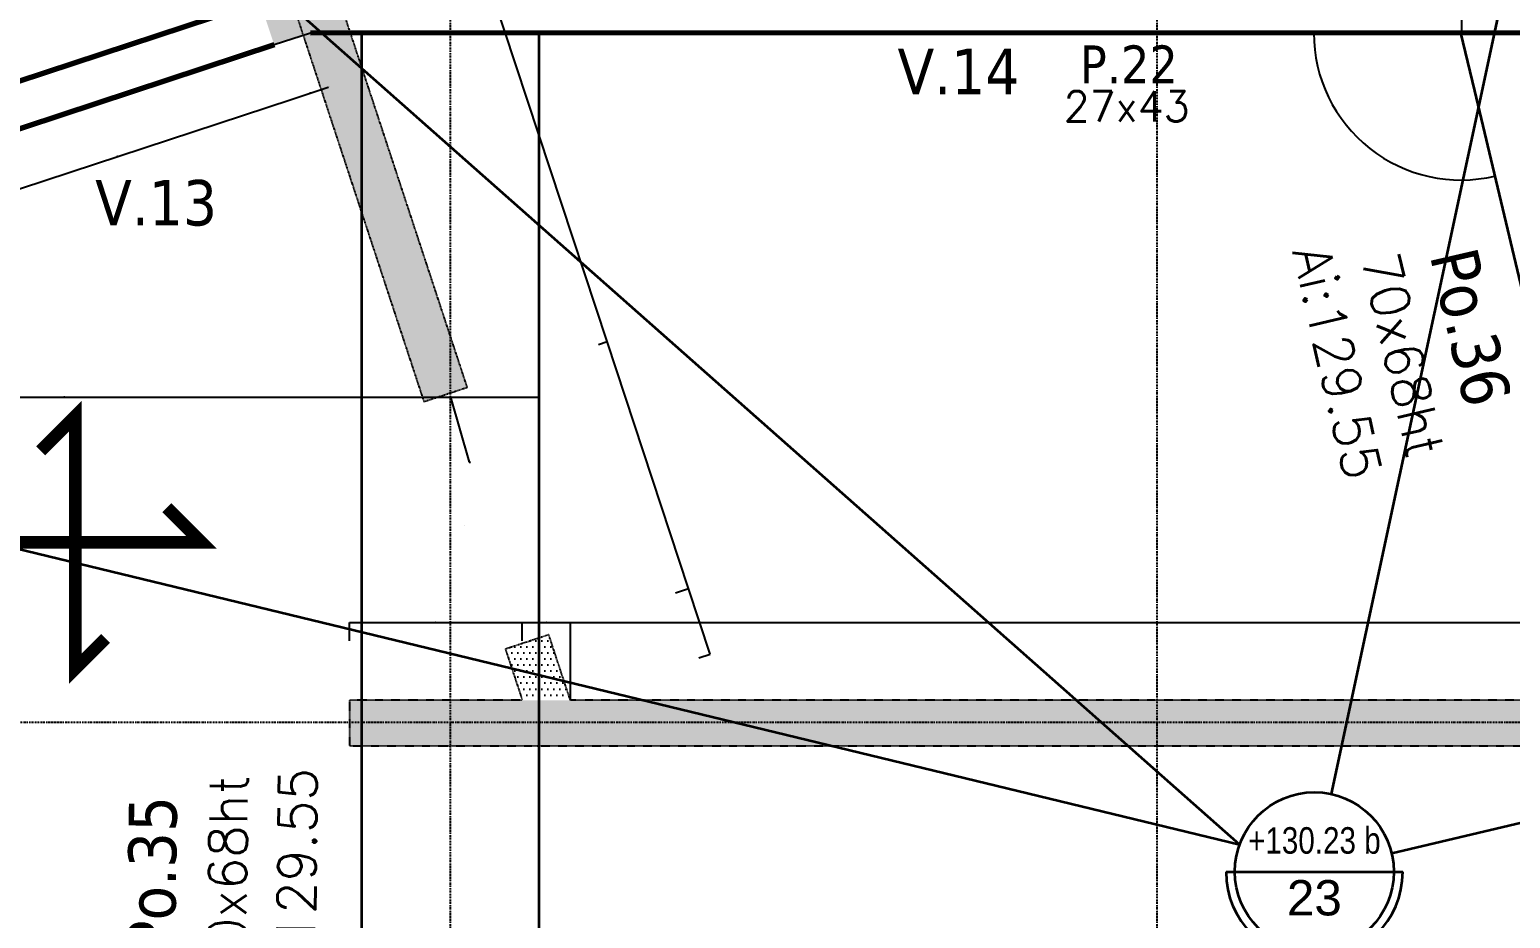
# Model space of a CAD drawing. Extents: x -12912 to 27386, y 1818 to 8189.
# Drawn here: x 472 to 1058, y 6562 to 6914 of the extents above; entities that cross this region are included whole.
import ezdxf

# ---------------------------------------------------------------- set-up
doc = ezdxf.new("R2010")
doc.units = 0
doc.header["$MEASUREMENT"] = 0
for name, pattern in [('CACHE2', [4.7625, 3.175, -1.5875]), ('GrDotted', [0.4, 0.1, -0.1, 0.1, -0.1]), ('GrFeatureAxis', [0.85, 0.25, -0.2, 0.1, -0.2, 0.1]), ('STRICHPUNKT2_S11', [0.9, 0.7, -0.1, 0, -0.1])]:
    doc.linetypes.add(name, pattern=pattern)
doc.layers.get('0').update_dxf_attribs({"linetype": 'CONTINUOUS'})
doc.layers.get('DEFPOINTS').update_dxf_attribs({"linetype": 'CONTINUOUS'})
for name, color, linetype, lineweight in [('STR_AXES', 4, 'STRICHPUNKT2_S11', 25), ('STR_dob_dalles', 130, 'CONTINUOUS', 35), ('STR_POUTRES', 102, 'CONTINUOUS', 35), ('STR_VOILES', 6, 'CONTINUOUS', 70)]:
    doc.layers.add(name, color=color, linetype=linetype, lineweight=lineweight)
for name, color, linetype in [('STR_AXES_REPERE', 1, 'CONTINUOUS'), ('STR_COTATION', 1, 'CONTINUOUS'), ('STR_OPENING', 161, 'CONTINUOUS'), ('STR_SURCH', 9, 'CACHE2'), ('STR_TXT', 102, 'CONTINUOUS'), ('STR_TXT_V', 102, 'CONTINUOUS')]:
    doc.layers.add(name, color=color, linetype=linetype)
doc.styles.add('EPAIS', font='TAHOMA.TTF')
doc.styles.add('FIN', font='romans.shx')
doc.styles.add('GrDimensions', font='simplex.shx')
doc.dimstyles.new('GrDimensions', dxfattribs={"dimtxt": 0.09, "dimasz": 0.05, "dimexe": 0.07, "dimexo": 0, "dimgap": 0.05, "dimtad": 1, "dimzin": 0, "dimdsep": 46, "dimtxsty": 'GrDimensions', "dimblk": 'ARCHTICK', "dimblk1": 'ARCHTICK', "dimblk2": 'ARCHTICK', "dimcen": 0.09, "dimadec": 0, "dimazin": 0, "dimtfac": 1, "dimtdec": 4, "dimtmove": 0, "dimatfit": 3, "dimldrblk": 'OPEN30', "dimfxl": 0, "dimtolj": 1, "dimtzin": 0, "dimarcsym": 0})
doc.dimstyles.new('nOVO', dxfattribs={"dimscale": 1.3, "dimtxt": 0.09, "dimasz": 0.05, "dimexe": 0.07, "dimexo": 0, "dimgap": 0.05, "dimtad": 1, "dimzin": 0, "dimdsep": 46, "dimtxsty": 'GrDimensions', "dimblk": 'ARCHTICK', "dimcen": 0.09, "dimadec": 0, "dimazin": 0, "dimtfac": 1, "dimtmove": 0, "dimatfit": 3, "dimldrblk": 'OPEN30', "dimfxl": 0, "dimtolj": 1, "dimtzin": 0, "dimarcsym": 0})
doc.dimstyles.new('Novo_MALKO', dxfattribs={"dimscale": 1.3, "dimtxt": 0.09, "dimasz": 0.05, "dimexe": 0.07, "dimexo": 0, "dimgap": 0.05, "dimtad": 1, "dimdec": 0, "dimlfac": 100, "dimzin": 0, "dimdsep": 46, "dimtxsty": 'GrDimensions', "dimblk": 'ARCHTICK', "dimcen": 0.09, "dimadec": 0, "dimazin": 0, "dimtfac": 1, "dimtdec": 0, "dimtmove": 0, "dimatfit": 3, "dimldrblk": 'OPEN30', "dimfxl": 0, "dimtolj": 1, "dimtzin": 0, "dimarcsym": 0})
pattern_1 = [(0, (5243.0074, 5883.9378), (1.190625, 2.38125), [0, -2.38125])]

# ---------------------------------------------------------------- blocks, each defined once
blk = doc.blocks.new('_ArchTick')
at = {"color": 0, "linetype": 'ByBlock', "const_width": 0.15}
blk.add_lwpolyline([(-0.5, -0.5), (0.5, 0.5)], dxfattribs=at)
blk = doc.blocks.new('*D73')
at = {"layer": 'DEFPOINTS', "color": 0, "ltscale": 4.5}
for p in [(568.59, 6908.18), (575.65, 6886.78), (430.05, 6862.41)]:
    blk.add_point(p, dxfattribs=at)
at = {"layer": 'STR_COTATION', "color": 0, "lineweight": -2, "ltscale": 4.5}
for p, q in [((437.06, 6841.12), (575.65, 6886.78)), ((575.62, 6886.86), (575.67, 6886.69)), ((437.04, 6841.2), (437.09, 6841.03))]:
    blk.add_line(p, q, dxfattribs=at)
at = {"layer": 'STR_COTATION', "color": 0, "lineweight": -2, "ltscale": 4.5, "xscale": 0.065, "yscale": 0.065, "zscale": 0.065}
for p, rotation in [((575.65, 6886.78), 18.23570439482916), ((437.06, 6841.12), 198.2357043948292)]:
    blk.add_blockref('_ArchTick', p, dxfattribs=dict(at, rotation=rotation))
at = {"layer": 'STR_COTATION', "color": 0, "ltscale": 4.5, "insert": (506.32, 6864.06), "char_height": 0.117, "attachment_point": 5, "rotation": 18.2357, "style": 'GrDimensions'}
blk.add_mtext('\\A1;145.91', dxfattribs=at)
blk = doc.blocks.new('_Open30')
at = {"color": 0, "linetype": 'ByBlock', "lineweight": -2}
for p, q in [((-1, 0.3), (0, 0)), ((0, 0), (-1, -0.3)), ((0, 0), (-1, 0))]:
    blk.add_line(p, q, dxfattribs=at)
blk = doc.blocks.new('*D74')
at = {"layer": 'DEFPOINTS', "color": 0, "ltscale": 4.5}
for p in [(582.96, 6912.92), (568.59, 6908.18), (590.01, 6891.51)]:
    blk.add_point(p, dxfattribs=at)
at = {"layer": 'STR_COTATION', "color": 0, "lineweight": -2, "ltscale": 4.5}
for p, q in [((589.98, 6891.6), (590.04, 6891.42)), ((575.62, 6886.86), (575.67, 6886.69)), ((575.65, 6886.78), (590.01, 6891.51))]:
    blk.add_line(p, q, dxfattribs=at)
at = {"layer": 'STR_COTATION', "color": 0, "lineweight": -2, "ltscale": 4.5, "xscale": 0.065, "yscale": 0.065, "zscale": 0.065}
for p, rotation in [((575.65, 6886.78), 198.2357043948292), ((590.01, 6891.51), 18.23570439482916)]:
    blk.add_blockref('_ArchTick', p, dxfattribs=dict(at, rotation=rotation))
at = {"layer": 'STR_COTATION', "color": 0, "ltscale": 4.5, "insert": (582.79, 6889.26), "char_height": 0.117, "attachment_point": 5, "rotation": 18.2357, "style": 'GrDimensions'}
blk.add_mtext('\\A1;1512', dxfattribs=at)
blk = doc.blocks.new('*D188')
at = {"layer": 'DEFPOINTS', "color": 0, "linetype": 'Continuous'}
for p in [(553.41, 7199.9), (697.02, 6789.59), (700.32, 6790.68)]:
    blk.add_point(p, dxfattribs=at)
at = {"layer": 'STR_COTATION', "color": 0, "linetype": 'Continuous', "lineweight": -2}
for p, q in [((553.41, 7199.9), (564.39, 7203.51)), ((564.3, 7203.48), (700.32, 6790.68)), ((697.02, 6789.59), (700.41, 6790.71))]:
    blk.add_line(p, q, dxfattribs=at)
at = {"layer": 'STR_COTATION', "color": 0, "linetype": 'Continuous', "lineweight": -2, "xscale": 0.065, "yscale": 0.065, "zscale": 0.065}
for p, rotation in [((564.3, 7203.48), 108.2373573360459), ((700.32, 6790.68), 288.2373573360459)]:
    blk.add_blockref('_ArchTick', p, dxfattribs=dict(at, rotation=rotation))
at = {"layer": 'STR_COTATION', "color": 0, "linetype": 'Continuous', "lineweight": -3, "insert": (632.43, 6997.12), "char_height": 0.117, "attachment_point": 5, "rotation": 288.23736, "style": 'GrDimensions'}
blk.add_mtext('\\A1;434.64', dxfattribs=at)
blk = doc.blocks.new('*D189')
at = {"layer": 'DEFPOINTS', "color": 0, "linetype": 'Continuous'}
for p in [(697.02, 6789.59), (732.55, 6692.85), (727.53, 6691.2)]:
    blk.add_point(p, dxfattribs=at)
at = {"layer": 'STR_COTATION', "color": 0, "linetype": 'Continuous', "lineweight": -2}
for p, q in [((697.02, 6789.59), (700.41, 6790.71)), ((700.32, 6790.68), (732.55, 6692.85)), ((727.53, 6691.2), (732.64, 6692.88))]:
    blk.add_line(p, q, dxfattribs=at)
at = {"layer": 'STR_COTATION', "color": 0, "linetype": 'Continuous', "lineweight": -2, "xscale": 0.065, "yscale": 0.065, "zscale": 0.065}
for p, rotation in [((700.32, 6790.68), 108.2373573360459), ((732.55, 6692.85), 288.2373573360459)]:
    blk.add_blockref('_ArchTick', p, dxfattribs=dict(at, rotation=rotation))
at = {"layer": 'STR_COTATION', "color": 0, "linetype": 'Continuous', "lineweight": -3, "insert": (716.55, 6741.81), "char_height": 0.117, "attachment_point": 5, "rotation": 288.23736, "style": 'GrDimensions'}
blk.add_mtext('\\A1;103.00', dxfattribs=at)
blk = doc.blocks.new('*D190')
at = {"layer": 'DEFPOINTS', "color": 0, "linetype": 'Continuous'}
for p in [(727.53, 6691.2), (736.84, 6665.42), (741.13, 6666.83)]:
    blk.add_point(p, dxfattribs=at)
at = {"layer": 'STR_COTATION', "color": 0, "linetype": 'Continuous', "lineweight": -2}
for p, q in [((727.53, 6691.2), (732.64, 6692.88)), ((732.55, 6692.85), (741.13, 6666.83)), ((736.84, 6665.42), (741.21, 6666.86))]:
    blk.add_line(p, q, dxfattribs=at)
at = {"layer": 'STR_COTATION', "color": 0, "linetype": 'Continuous', "lineweight": -2, "xscale": 0.065, "yscale": 0.065, "zscale": 0.065}
for p, rotation in [((732.55, 6692.85), 108.2373573360459), ((741.13, 6666.83), 288.2373573360459)]:
    blk.add_blockref('_ArchTick', p, dxfattribs=dict(at, rotation=rotation))
at = {"layer": 'STR_COTATION', "color": 0, "linetype": 'Continuous', "lineweight": -3, "insert": (736.96, 6679.88), "char_height": 0.117, "attachment_point": 5, "rotation": 288.23736, "style": 'GrDimensions'}
blk.add_mtext('\\A1;2740', dxfattribs=at)
blk = doc.blocks.new('*D227')
at = {"layer": 'DEFPOINTS', "color": 0, "linetype": 'Continuous'}
for p in [(666.85, 6679.37), (598.36, 6672.12), (666.85, 6672.12)]:
    blk.add_point(p, dxfattribs=at)
at = {"layer": 'STR_COTATION', "color": 0, "linetype": 'Continuous', "lineweight": -2}
for p, q in [((598.36, 6672.12), (598.36, 6679.46)), ((598.36, 6679.37), (666.85, 6679.37)), ((666.85, 6672.12), (666.85, 6679.46))]:
    blk.add_line(p, q, dxfattribs=at)
at = {"layer": 'STR_COTATION', "color": 0, "linetype": 'Continuous', "lineweight": -2, "xscale": 0.065, "yscale": 0.065, "zscale": 0.065, "rotation": 180}
blk.add_blockref('_ArchTick', (598.36, 6679.37), dxfattribs=at)
at = {"layer": 'STR_COTATION', "color": 0, "linetype": 'Continuous', "lineweight": -2, "xscale": 0.065, "yscale": 0.065, "zscale": 0.065}
blk.add_blockref('_ArchTick', (666.85, 6679.37), dxfattribs=at)
at = {"layer": 'STR_COTATION', "color": 0, "linetype": 'Continuous', "lineweight": -3, "insert": (632.6, 6679.49), "char_height": 0.117, "attachment_point": 5, "style": 'GrDimensions'}
blk.add_mtext('\\A1;6849', dxfattribs=at)
blk = doc.blocks.new('*D228')
at = {"layer": 'DEFPOINTS', "color": 0, "linetype": 'Continuous'}
for p in [(685.9, 6679.37), (666.85, 6672.12), (685.9, 6648.64)]:
    blk.add_point(p, dxfattribs=at)
at = {"layer": 'STR_COTATION', "color": 0, "linetype": 'Continuous', "lineweight": -2}
for p, q in [((666.85, 6672.12), (666.85, 6679.46)), ((666.85, 6679.37), (685.9, 6679.37)), ((685.9, 6648.64), (685.9, 6679.46))]:
    blk.add_line(p, q, dxfattribs=at)
at = {"layer": 'STR_COTATION', "color": 0, "linetype": 'Continuous', "lineweight": -2, "xscale": 0.065, "yscale": 0.065, "zscale": 0.065, "rotation": 180}
blk.add_blockref('_ArchTick', (666.85, 6679.37), dxfattribs=at)
at = {"layer": 'STR_COTATION', "color": 0, "linetype": 'Continuous', "lineweight": -2, "xscale": 0.065, "yscale": 0.065, "zscale": 0.065}
blk.add_blockref('_ArchTick', (685.9, 6679.37), dxfattribs=at)
at = {"layer": 'STR_COTATION', "color": 0, "linetype": 'Continuous', "lineweight": -3, "insert": (676.37, 6679.49), "char_height": 0.117, "attachment_point": 5, "style": 'GrDimensions'}
blk.add_mtext('\\A1;1905', dxfattribs=at)
blk = doc.blocks.new('*D229')
at = {"layer": 'DEFPOINTS', "color": 0, "linetype": 'Continuous'}
for p in [(1649.02, 6679.37), (1649.02, 6675.03), (685.9, 6648.64)]:
    blk.add_point(p, dxfattribs=at)
at = {"layer": 'STR_COTATION', "color": 0, "linetype": 'Continuous', "lineweight": -2}
for p, q in [((685.9, 6648.64), (685.9, 6679.46)), ((685.9, 6679.37), (1649.02, 6679.37)), ((1649.02, 6675.03), (1649.02, 6679.46))]:
    blk.add_line(p, q, dxfattribs=at)
at = {"layer": 'STR_COTATION', "color": 0, "linetype": 'Continuous', "lineweight": -2, "xscale": 0.065, "yscale": 0.065, "zscale": 0.065, "rotation": 180}
blk.add_blockref('_ArchTick', (685.9, 6679.37), dxfattribs=at)
at = {"layer": 'STR_COTATION', "color": 0, "linetype": 'Continuous', "lineweight": -2, "xscale": 0.065, "yscale": 0.065, "zscale": 0.065}
blk.add_blockref('_ArchTick', (1649.02, 6679.37), dxfattribs=at)
at = {"layer": 'STR_COTATION', "color": 0, "linetype": 'Continuous', "lineweight": -3, "insert": (1167.46, 6679.49), "char_height": 0.117, "attachment_point": 5, "style": 'GrDimensions'}
blk.add_mtext('\\A1;963.12', dxfattribs=at)
blk = doc.blocks.new('*D451')
at = {"layer": 'DEFPOINTS', "color": 0, "linetype": 'Continuous'}
for p in [(1040.56, 6931.06), (1038.86, 6912.96), (1038.86, 6912.96)]:
    blk.add_point(p, dxfattribs=at)
at = {"layer": 'STR_COTATION', "color": 0, "linetype": 'Continuous', "lineweight": -2}
for p, q in [((1040.56, 6931.06), (1038.77, 6931.06)), ((1038.86, 6931.06), (1038.86, 6912.96)), ((1038.86, 6912.96), (1038.77, 6912.96))]:
    blk.add_line(p, q, dxfattribs=at)
at = {"layer": 'STR_COTATION', "color": 0, "linetype": 'Continuous', "lineweight": -2, "xscale": 0.065, "yscale": 0.065, "zscale": 0.065}
for p, rotation in [((1038.86, 6931.06), 90), ((1038.86, 6912.96), 270)]:
    blk.add_blockref('_ArchTick', p, dxfattribs=dict(at, rotation=rotation))
at = {"layer": 'STR_COTATION', "color": 0, "linetype": 'Continuous', "lineweight": -3, "insert": (1038.74, 6922.01), "char_height": 0.117, "attachment_point": 5, "rotation": 90, "style": 'GrDimensions'}
blk.add_mtext('\\A1;1810', dxfattribs=at)
blk = doc.blocks.new('*D741')
at = {"layer": 'DEFPOINTS', "color": 0, "ltscale": 4.5}
for p in [(582.96, 6912.92), (1069.36, 6912.97), (1044.08, 6890.01), (990.58, 6879.99), (1180.52, 6316.71)]:
    blk.add_point(p, dxfattribs=at)
at = {"layer": 'STR_COTATION', "color": 0, "lineweight": -2, "ltscale": 4.5}
blk.add_arc((1038.62, 6912.96), 58.27, 180.00565, 283.38652, dxfattribs=at)
at = {"layer": 'STR_COTATION', "color": 0, "lineweight": -2, "ltscale": 4.5, "xscale": 0.065, "yscale": 0.065, "zscale": 0.065}
for p, rotation in [((980.35, 6912.96), 90.00564943795904), ((1052.11, 6856.28), 13.38652171924021)]:
    blk.add_blockref('_ArchTick', p, dxfattribs=dict(at, rotation=rotation))
at = {"layer": 'STR_COTATION', "color": 0, "ltscale": 4.5, "insert": (1002.58, 6867.34), "char_height": 0.117, "attachment_point": 5, "rotation": 321.69609, "style": 'GrDimensions'}
blk.add_mtext('\\A1;103°', dxfattribs=at)
blk = doc.blocks.new('*D899')
at = {"layer": 'DEFPOINTS', "color": 0, "ltscale": 4.5}
for p in [(603.36, 6768.69), (367.41, 6757.58), (603.36, 6757.58)]:
    blk.add_point(p, dxfattribs=at)
at = {"layer": 'STR_COTATION', "color": 0, "lineweight": -2, "ltscale": 4.5}
for p, q in [((367.41, 6768.6), (367.41, 6768.78)), ((367.41, 6768.69), (603.36, 6768.69)), ((603.36, 6768.6), (603.36, 6768.78))]:
    blk.add_line(p, q, dxfattribs=at)
at = {"layer": 'STR_COTATION', "color": 0, "lineweight": -2, "ltscale": 4.5, "xscale": 0.065, "yscale": 0.065, "zscale": 0.065, "rotation": 180}
blk.add_blockref('_ArchTick', (367.41, 6768.69), dxfattribs=at)
at = {"layer": 'STR_COTATION', "color": 0, "lineweight": -2, "ltscale": 4.5, "xscale": 0.065, "yscale": 0.065, "zscale": 0.065}
blk.add_blockref('_ArchTick', (603.36, 6768.69), dxfattribs=at)
at = {"layer": 'STR_COTATION', "color": 0, "ltscale": 4.5, "insert": (485.38, 6768.81), "char_height": 0.117, "attachment_point": 5, "style": 'GrDimensions'}
blk.add_mtext('\\A1;235.95', dxfattribs=at)
blk = doc.blocks.new('*D900')
at = {"layer": 'DEFPOINTS', "color": 0, "ltscale": 4.5}
for p in [(673.36, 6768.69), (673.36, 6763.57), (603.36, 6757.58)]:
    blk.add_point(p, dxfattribs=at)
at = {"layer": 'STR_COTATION', "color": 0, "lineweight": -2, "ltscale": 4.5}
for p, q in [((603.36, 6768.6), (603.36, 6768.78)), ((603.36, 6768.69), (673.36, 6768.69)), ((638.36, 6768.69), (645.77, 6742.91)), ((673.36, 6768.6), (673.36, 6768.78)), ((645.77, 6742.91), (646.32, 6742.91))]:
    blk.add_line(p, q, dxfattribs=at)
at = {"layer": 'STR_COTATION', "color": 0, "lineweight": -2, "ltscale": 4.5, "xscale": 0.065, "yscale": 0.065, "zscale": 0.065, "rotation": 180}
blk.add_blockref('_ArchTick', (603.36, 6768.69), dxfattribs=at)
at = {"layer": 'STR_COTATION', "color": 0, "lineweight": -2, "ltscale": 4.5, "xscale": 0.065, "yscale": 0.065, "zscale": 0.065}
blk.add_blockref('_ArchTick', (673.36, 6768.69), dxfattribs=at)
at = {"layer": 'STR_COTATION', "color": 0, "ltscale": 4.5, "insert": (646.05, 6743.04), "char_height": 0.117, "attachment_point": 5, "style": 'GrDimensions'}
blk.add_mtext('\\A1;7000', dxfattribs=at)

msp = doc.modelspace()

# ---------------------------------------------------------------- hatches: boundary and pattern name
at = {"layer": 'STR_AXES_REPERE', "linetype": 'Continuous'}
msp.add_hatch(color=256, dxfattribs=at).paths.add_polyline_path([(562.96, 6925.28), (580.056, 6930.913), (585.689, 6913.817), (568.593, 6908.184)])
at = {"layer": 'STR_SURCH', "linetype": 'Continuous'}
h = msp.add_hatch(dxfattribs=at)
h.set_pattern_fill('DOTS', color=256, scale=1.5, style=0)
h.set_pattern_definition(pattern_1)
h.paths.add_polyline_path([(627.903, 6766.819), (645.092, 6772.483), (509.071, 7185.287), (491.882, 7179.623)])
h = msp.add_hatch(dxfattribs=at)
h.set_pattern_fill('DOTS', color=256, scale=1.5, style=0)
h.set_pattern_definition(pattern_1)
h.paths.add_polyline_path([(677.326, 6674.656), (660.138, 6668.993), (666.845, 6648.637), (685.9, 6648.637)])
h = msp.add_hatch(dxfattribs=at)
h.set_pattern_fill('DOTS', color=256, scale=1.5, style=0)
h.set_pattern_definition(pattern_1)
h.paths.add_polyline_path([(1649.024, 6648.637), (598.36, 6648.637), (598.36, 6630.539), (1667.122, 6630.539)])

# ---------------------------------------------------------------- linework, layer by layer
at = {"color": 1, "linetype": 'ByBlock', "const_width": 5}
for points in [[(489.832, 6711.156), (489.832, 6761.156), (476.079, 6747.403)], [(489.832, 6711.156), (539.832, 6711.156), (526.079, 6724.91)], [(451.823, 6699.165), (439.832, 6711.156), (489.832, 6711.156)], [(501.823, 6673.147), (489.832, 6661.156), (489.832, 6711.156)]]:
    msp.add_lwpolyline(points, dxfattribs=at)
at = {"layer": 'STR_AXES', "linetype": 'GrFeatureAxis'}
for p, q in [((638.36, 5622.963), (638.36, 8022.963)), ((918.36, 5622.963), (918.36, 8022.963)), ((-1309.741, 6639.914), (7906.576, 6639.914))]:
    msp.add_line(p, q, dxfattribs=at)
at = {"layer": 'STR_AXES_REPERE', "linetype": 'Continuous'}
msp.add_line((582.957, 6912.917), (568.593, 6908.184), dxfattribs=at)
at = {"layer": 'STR_dob_dalles', "linetype": 'Continuous', "lineweight": 35}
for p, q in [((1155.841, 7398.425), (987.186, 6611.503)), ((950.965, 6591.424), (341.819, 7130.176)), ((2310.36, 6894.004), (1011.245, 6587.926)), ((950.965, 6591.4), (-77.554, 6840.375)), ((945.584, 6580.702), (1015.584, 6580.702))]:
    msp.add_line(p, q, dxfattribs=at)
for major_axis, start_param, end_param in [((-22.274, 22.274), 3.9269908, 10.2101761), ((-24.749, 24.749), 0.785399, 3.9269916)]:
    msp.add_ellipse((980.584, 6580.702), major_axis=major_axis, ratio=1, start_param=start_param, end_param=end_param, dxfattribs=at)
at = {"layer": 'STR_OPENING', "linetype": 'Continuous'}
msp.add_line((644.021, 6717.906), (644.021, 6717.906), dxfattribs=at)
msp.add_line((644.021, 6717.906), (644.021, 6717.906), dxfattribs=at)
at = {"layer": 'STR_POUTRES', "linetype": 'Continuous'}
for p, q in [((603.36, 6342.81), (603.358, 6912.919)), ((673.358, 6912.926), (673.36, 6342.81)), ((1044.08, 6890.014), (1038.618, 6912.962)), ((1180.517, 6316.713), (1044.08, 6890.014))]:
    msp.add_line(p, q, dxfattribs=at)
at = {"layer": 'STR_SURCH', "linetype": 'GrDotted'}
for p, q in [((645.092, 6772.483), (519.085, 7154.894)), ((580.076, 6911.968), (627.903, 6766.819)), ((666.845, 6648.637), (598.36, 6648.637)), ((1599.024, 6648.637), (685.9, 6648.637)), ((598.36, 6630.539), (1667.122, 6630.539))]:
    msp.add_line(p, q, dxfattribs=at)
at = {"layer": 'STR_SURCH', "linetype": 'GrDotted', "ltscale": 0.25}
for p, q in [((574.443, 6929.064), (580.074, 6911.974)), ((645.092, 6772.483), (627.903, 6766.819)), ((660.138, 6668.993), (677.326, 6674.656)), ((598.36, 6648.637), (598.36, 6630.539))]:
    msp.add_line(p, q, dxfattribs=at)
at = {"layer": 'STR_SURCH', "linetype": 'GrDotted', "ltscale": 0.5}
for p, q in [((685.9, 6648.637), (677.326, 6674.656)), ((660.138, 6668.993), (666.845, 6648.637))]:
    msp.add_line(p, q, dxfattribs=at)
at = {"layer": 'STR_VOILES', "linetype": 'Continuous'}
for p, q in [((424.367, 6879.655), (580.023, 6931.014)), ((1069.362, 6912.965), (582.957, 6912.917)), ((568.592, 6908.186), (430.038, 6862.469))]:
    msp.add_line(p, q, dxfattribs=at)

# ---------------------------------------------------------------- texts
at = {"layer": 'STR_dob_dalles', "linetype": 'Continuous', "lineweight": 35, "attachment_point": 8, "rotation": 0.000046}
for s, insert, char_height in [('{\\fSwis721 Lt BT|b0|i0|c0|p34;\\W0.8;+130.23 b}', (980.584, 6587.702), 10.5), ('{\\fSwis721 Lt BT|b0|i0|c0|p34;23}', (980.584, 6563.202), 14)]:
    msp.add_mtext(s, dxfattribs=dict(at, insert=insert, char_height=char_height))
at = {"layer": 'STR_TXT', "linetype": 'Continuous', "lineweight": -3, "attachment_point": 1}
for s, insert, char_height, style in [(' P.22', (882.07, 6908.004), 15, 'EPAIS'), ('27x43', (881.287, 6889.913), 12, 'FIN')]:
    msp.add_mtext(s, dxfattribs=dict(at, insert=insert, char_height=char_height, style=style))
at = {"layer": 'STR_TXT', "linetype": 'Continuous', "attachment_point": 1}
for s, insert, char_height, rotation, style in [('Ai:129.55', (986.405, 6829.801), 15, 283.026043, 'FIN'), ('70x68ht', (1013.669, 6827.264), 15, 283.026043, 'FIN'), ('Po.36', (1044.755, 6829.18), 19, 283.026043, 'EPAIS'), ('70x68ht', (542.122, 6536.896), 15, 89.292968, 'FIN'), ('Ai:129.55', (569.408, 6528.054), 15, 89.292968, 'FIN'), ('Po.35', (510.284, 6548.02), 19, 89.292968, 'EPAIS')]:
    msp.add_mtext(s, dxfattribs=dict(at, insert=insert, char_height=char_height, rotation=rotation, style=style))
at = {"layer": 'STR_TXT_V', "ltscale": 4.5, "style": 'EPAIS'}
for s, p in [('V.14', (815.489, 6888.665)), ('V.13', (497.667, 6836.703))]:
    msp.add_text(s, height=18, dxfattribs=at).set_placement(p)

# ---------------------------------------------------------------- dimensions: what is measured, and where the dimension line sits
at = {"layer": 'STR_COTATION', "linetype": 'Continuous', "lineweight": -3}
for base, p1, p2, angle, override, picture, middle in [((700.32, 6790.681), (553.408, 7199.896), (697.018, 6789.593), 288.237357, {"dimscale": 1.3, "dimtmove": 1}, '*D188', (632.427, 6997.121)), ((1038.859, 6912.962), (1040.563, 6931.06), (1038.863, 6912.962), 90, {"dimscale": 1.3, "dimdec": 0, "dimlfac": 100, "dimzin": 0, "dimtmove": 1}, '*D451', (1038.736, 6922.011)), ((732.555, 6692.855), (697.018, 6789.593), (727.526, 6691.198), 288.237357, {"dimscale": 1.3, "dimtmove": 1}, '*D189', (716.555, 6741.806)), ((741.128, 6666.835), (727.526, 6691.198), (736.838, 6665.421), 288.237357, {"dimscale": 1.3, "dimdec": 0, "dimlfac": 100, "dimzin": 0, "dimtmove": 1}, '*D190', (736.959, 6679.883))]:
    dim = msp.add_linear_dim(base=base, p1=p1, p2=p2, angle=angle, dimstyle='GrDimensions', override=override, dxfattribs=at)
    dim.commit()
    dim.dimension.update_dxf_attribs({"geometry": picture, "text_midpoint": middle})
at = {"layer": 'STR_COTATION', "ltscale": 4.5}
for base, p1, p2, override, picture, middle in [((590.01, 6891.509), (568.593, 6908.184), (582.957, 6912.917), {"dimdec": 0, "dimlfac": 100, "dimtmove": 1}, '*D74', (582.79, 6889.26)), ((575.646, 6886.776), (430.05, 6862.408), (568.593, 6908.184), {"dimtmove": 1}, '*D73', (506.317, 6864.064))]:
    dim = msp.add_linear_dim(base=base, p1=p1, p2=p2, angle=18.235704, dimstyle='nOVO', override=override, dxfattribs=at)
    dim.commit()
    dim.dimension.update_dxf_attribs({"geometry": picture, "text_midpoint": middle})
dim = msp.add_angular_dim_2l(base=(990.581, 6879.989), line1=((1180.517, 6316.713), (1044.08, 6890.014)), line2=((1069.362, 6912.965), (582.957, 6912.917)), dimstyle='Novo_MALKO', dxfattribs=at)
dim.commit()
dim.dimension.update_dxf_attribs({"geometry": '*D741', "text_midpoint": (1002.58, 6867.336)})
dim = msp.add_linear_dim(base=(603.358, 6768.687), p1=(367.408, 6757.575), p2=(603.358, 6757.576), dimstyle='nOVO', override={"dimtmove": 1}, dxfattribs=at)
dim.commit()
dim.dimension.update_dxf_attribs({"geometry": '*D899', "text_midpoint": (485.383, 6768.811)})
dim = msp.add_linear_dim(base=(673.358, 6768.687), p1=(603.358, 6757.576), p2=(673.358, 6763.572), dimstyle='Novo_MALKO', override={"dimtmove": 1}, dxfattribs=at)
dim.commit()
dim.dimension.update_dxf_attribs({"geometry": '*D900', "text_midpoint": (645.839, 6742.912), "dimtype": 160})
at = {"layer": 'STR_COTATION', "linetype": 'Continuous', "lineweight": -3}
for base, p1, p2, override, picture, middle in [((666.8453, 6679.37), (598.3596, 6672.1247), (666.8453, 6672.1247), {"dimscale": 1.3, "dimdec": 0, "dimlfac": 100, "dimzin": 0}, '*D227', (632.6024, 6679.4935)), ((685.8999, 6679.37), (666.8453, 6672.1247), (685.8999, 6648.6365), {"dimscale": 1.3, "dimdec": 0, "dimlfac": 100, "dimzin": 0, "dimtmove": 1}, '*D228', (676.3726, 6679.4935)), ((1649.024, 6679.37), (685.9, 6648.637), (1649.024, 6675.032), {"dimscale": 1.3, "dimtmove": 1}, '*D229', (1167.462, 6679.494))]:
    dim = msp.add_linear_dim(base=base, p1=p1, p2=p2, dimstyle='GrDimensions', override=override, dxfattribs=at)
    dim.commit()
    dim.dimension.update_dxf_attribs({"geometry": picture, "text_midpoint": middle})

doc.saveas('drawing.dxf')
